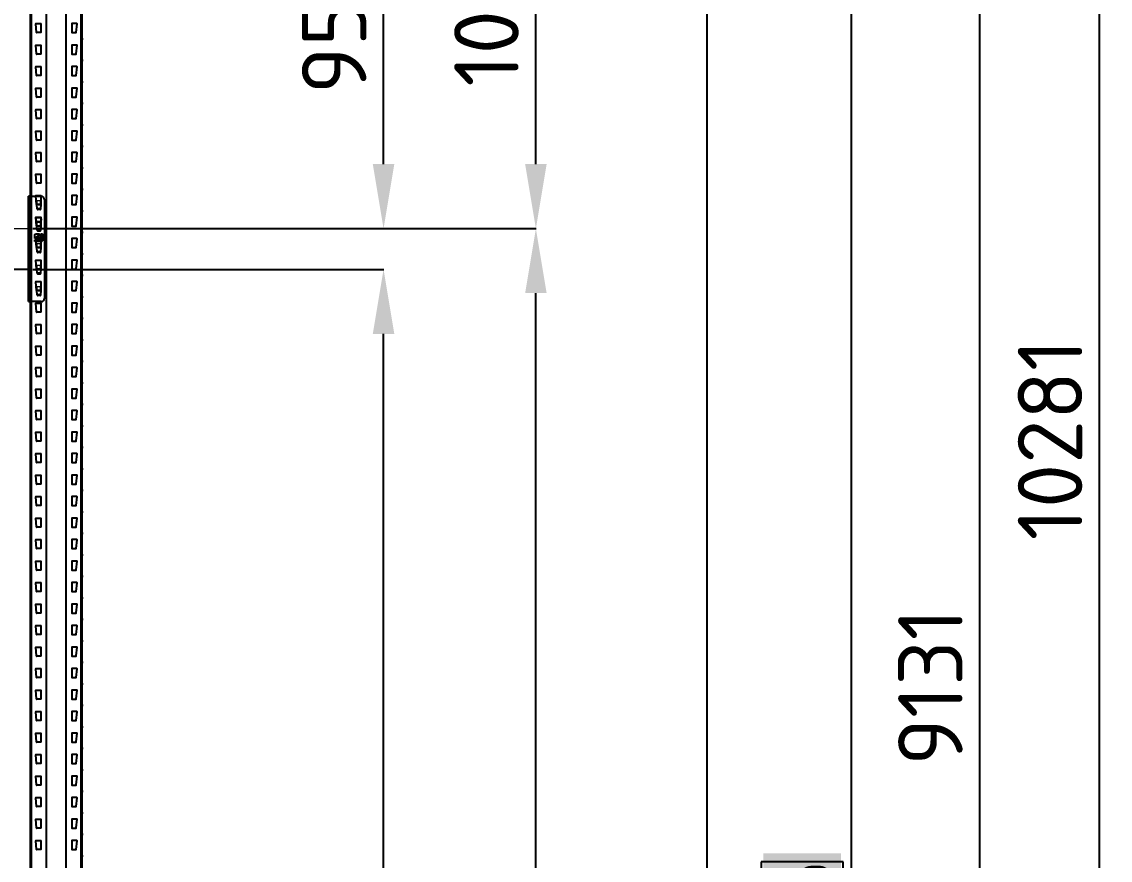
# Model space of a CAD drawing. Header units: millimetres. Extents: x 2140 to 223837, y 2113 to 170313.
# Drawn here: x 206938 to 209470, y 113885 to 115835 of the extents above; entities that cross this region are included whole.
import ezdxf

# ---------------------------------------------------------------- set-up
doc = ezdxf.new("R2010")
doc.units = ezdxf.units.MM
doc.linetypes.add('PHANTOM', pattern=[12.7, 6.35, -1.27, 1.27, -1.27, 1.27, -1.27])
doc.layers.add('0_ANNOT_Dimensions', color=7, linetype='Continuous')
doc.layers.add('2.Стойка', color=7, linetype='Continuous')
doc.layers.add('1.Балка', color=5, linetype='Continuous', lineweight=0)
doc.styles.get("Standard").update_dxf_attribs({"font": 'isocpeur.ttf'})
doc.dimstyles.new('150', dxfattribs={"dimtxt": 150, "dimasz": 150, "dimexe": 1, "dimexo": 10, "dimgap": 40, "dimtad": 1, "dimdec": 0, "dimzin": 0, "dimdsep": 46, "dimtxsty": 'Standard', "dimcen": 0.09, "dimadec": 0, "dimazin": 0, "dimtfac": 1, "dimtdec": 0, "dimtofl": 0, "dimtmove": 0, "dimatfit": 3, "dimfxl": 1, "dimtolj": 1, "dimtzin": 0, "dimarcsym": 0})
doc.dimstyles.new('150 (цвет)', dxfattribs={"dimtxt": 150, "dimasz": 150, "dimexe": 1, "dimexo": 10, "dimgap": -20, "dimtad": 1, "dimdec": 0, "dimzin": 0, "dimdsep": 46, "dimtxsty": 'Standard', "dimcen": 0.09, "dimadec": 0, "dimazin": 0, "dimtfac": 1, "dimtdec": 0, "dimtofl": 0, "dimtmove": 0, "dimatfit": 3, "dimfxl": 1, "dimtfill": 2, "dimtfillclr": 2, "dimtolj": 1, "dimtzin": 0, "dimarcsym": 0})

# ---------------------------------------------------------------- blocks, each defined once
blk = doc.blocks.new('*U494')
at = {"layer": '2.Стойка', "color": 0, "linetype": 'ByBlock'}
for p, q in [((-120, 0), (-120, 12200)), ((-118, 0), (-118, 12200)), ((-82.7, 0), (-82.7, 12200)), ((-37.3, 0), (-37.3, 12200)), ((-2, 0), (-2, 12200)), ((0, 0), (0, 12200)), ((-107.5, 6101), (-96.5, 6101)), ((-12.5, 6101), (-23.5, 6101)), ((-106.1, 6080.5), (-108, 6100.5)), ((-96.5, 6080), (-105.6, 6080)), ((-96, 6100.5), (-96, 6080.5)), ((-24, 6100.5), (-24, 6080.5)), ((-23.5, 6080), (-14.4, 6080)), ((-13.9, 6080.5), (-12, 6100.5)), ((-122, 6065), (-118, 6065)), ((-120, 6070.5), (-118, 6070.5)), ((-120, 6059.5), (-118, 6059.5)), ((-106.1, 6030.5), (-108, 6050.5)), ((-107.5, 6051), (-96.5, 6051)), ((-96, 6050.5), (-96, 6030.5)), ((-24, 6050.5), (-24, 6030.5)), ((-12.5, 6051), (-23.5, 6051)), ((-13.9, 6030.5), (-12, 6050.5)), ((0, 6070.5), (-2, 6070.5)), ((2, 6065), (-2, 6065)), ((0, 6059.5), (-2, 6059.5)), ((-96.5, 6030), (-105.6, 6030)), ((-23.5, 6030), (-14.4, 6030)), ((-122, 6015), (-118, 6015)), ((-120, 6020.5), (-118, 6020.5)), ((-120, 6009.5), (-118, 6009.5)), ((-106.1, 5980.5), (-108, 6000.5)), ((-107.5, 6001), (-96.5, 6001)), ((-96, 6000.5), (-96, 5980.5)), ((-24, 6000.5), (-24, 5980.5)), ((-12.5, 6001), (-23.5, 6001)), ((-13.9, 5980.5), (-12, 6000.5)), ((0, 6020.5), (-2, 6020.5)), ((2, 6015), (-2, 6015)), ((0, 6009.5), (-2, 6009.5)), ((-96.5, 5980), (-105.6, 5980)), ((-23.5, 5980), (-14.4, 5980)), ((-122, 5965), (-118, 5965)), ((-120, 5970.5), (-118, 5970.5)), ((-120, 5959.5), (-118, 5959.5)), ((-106.1, 5930.5), (-108, 5950.5)), ((-107.5, 5951), (-96.5, 5951)), ((-96, 5950.5), (-96, 5930.5)), ((-24, 5950.5), (-24, 5930.5)), ((-12.5, 5951), (-23.5, 5951)), ((-13.9, 5930.5), (-12, 5950.5)), ((0, 5970.5), (-2, 5970.5)), ((2, 5965), (-2, 5965)), ((0, 5959.5), (-2, 5959.5)), ((-96.5, 5930), (-105.6, 5930)), ((-23.5, 5930), (-14.4, 5930)), ((-122, 5915), (-118, 5915)), ((-120, 5920.5), (-118, 5920.5)), ((-120, 5909.5), (-118, 5909.5)), ((-106.1, 5880.5), (-108, 5900.5)), ((-107.5, 5901), (-96.5, 5901)), ((-96, 5900.5), (-96, 5880.5)), ((-24, 5900.5), (-24, 5880.5)), ((-12.5, 5901), (-23.5, 5901)), ((-13.9, 5880.5), (-12, 5900.5)), ((0, 5920.5), (-2, 5920.5)), ((2, 5915), (-2, 5915)), ((0, 5909.5), (-2, 5909.5)), ((-96.5, 5880), (-105.6, 5880)), ((-23.5, 5880), (-14.4, 5880)), ((-122, 5865), (-118, 5865)), ((-120, 5870.5), (-118, 5870.5)), ((-120, 5859.5), (-118, 5859.5)), ((-106.1, 5830.5), (-108, 5850.5)), ((-107.5, 5851), (-96.5, 5851)), ((-96, 5850.5), (-96, 5830.5)), ((-24, 5850.5), (-24, 5830.5)), ((-12.5, 5851), (-23.5, 5851)), ((-13.9, 5830.5), (-12, 5850.5)), ((0, 5870.5), (-2, 5870.5)), ((2, 5865), (-2, 5865)), ((0, 5859.5), (-2, 5859.5)), ((-96.5, 5830), (-105.6, 5830)), ((-23.5, 5830), (-14.4, 5830)), ((-122, 5815), (-118, 5815)), ((-120, 5820.5), (-118, 5820.5)), ((-120, 5809.5), (-118, 5809.5)), ((-106.1, 5780.5), (-108, 5800.5)), ((-107.5, 5801), (-96.5, 5801)), ((-96, 5800.5), (-96, 5780.5)), ((-24, 5800.5), (-24, 5780.5)), ((-12.5, 5801), (-23.5, 5801)), ((-13.9, 5780.5), (-12, 5800.5)), ((0, 5820.5), (-2, 5820.5)), ((2, 5815), (-2, 5815)), ((0, 5809.5), (-2, 5809.5)), ((-96.5, 5780), (-105.6, 5780)), ((-23.5, 5780), (-14.4, 5780)), ((-122, 5765), (-118, 5765)), ((-120, 5770.5), (-118, 5770.5)), ((-120, 5759.5), (-118, 5759.5)), ((-106.1, 5730.5), (-108, 5750.5)), ((-107.5, 5751), (-96.5, 5751)), ((-96, 5750.5), (-96, 5730.5)), ((-24, 5750.5), (-24, 5730.5)), ((-12.5, 5751), (-23.5, 5751)), ((-13.9, 5730.5), (-12, 5750.5)), ((0, 5770.5), (-2, 5770.5)), ((2, 5765), (-2, 5765)), ((0, 5759.5), (-2, 5759.5)), ((-96.5, 5730), (-105.6, 5730)), ((-23.5, 5730), (-14.4, 5730)), ((-122, 5715), (-118, 5715)), ((-120, 5720.5), (-118, 5720.5)), ((-120, 5709.5), (-118, 5709.5)), ((-106.1, 5680.5), (-108, 5700.5)), ((-107.5, 5701), (-96.5, 5701)), ((-96, 5700.5), (-96, 5680.5)), ((-24, 5700.5), (-24, 5680.5)), ((-12.5, 5701), (-23.5, 5701)), ((-13.9, 5680.5), (-12, 5700.5)), ((0, 5720.5), (-2, 5720.5)), ((2, 5715), (-2, 5715)), ((0, 5709.5), (-2, 5709.5)), ((-120, 5670.5), (-118, 5670.5)), ((-96.5, 5680), (-105.6, 5680)), ((-23.5, 5680), (-14.4, 5680)), ((0, 5670.5), (-2, 5670.5)), ((-122, 5665), (-118, 5665)), ((-120, 5659.5), (-118, 5659.5)), ((-106.1, 5630.5), (-108, 5650.5)), ((-107.5, 5651), (-96.5, 5651)), ((-96, 5650.5), (-96, 5630.5)), ((-24, 5650.5), (-24, 5630.5)), ((-12.5, 5651), (-23.5, 5651)), ((-13.9, 5630.5), (-12, 5650.5)), ((2, 5665), (-2, 5665)), ((0, 5659.5), (-2, 5659.5)), ((-120, 5620.5), (-118, 5620.5)), ((-96.5, 5630), (-105.6, 5630)), ((-23.5, 5630), (-14.4, 5630)), ((0, 5620.5), (-2, 5620.5)), ((-122, 5615), (-118, 5615)), ((-120, 5609.5), (-118, 5609.5)), ((-106.1, 5580.5), (-108, 5600.5)), ((-107.5, 5601), (-96.5, 5601)), ((-96, 5600.5), (-96, 5580.5)), ((-24, 5600.5), (-24, 5580.5)), ((-12.5, 5601), (-23.5, 5601)), ((-13.9, 5580.5), (-12, 5600.5)), ((2, 5615), (-2, 5615)), ((0, 5609.5), (-2, 5609.5)), ((-120, 5570.5), (-118, 5570.5)), ((-96.5, 5580), (-105.6, 5580)), ((-23.5, 5580), (-14.4, 5580)), ((0, 5570.5), (-2, 5570.5)), ((-122, 5565), (-118, 5565)), ((-120, 5559.5), (-118, 5559.5)), ((-106.1, 5530.5), (-108, 5550.5)), ((-107.5, 5551), (-96.5, 5551)), ((-96, 5550.5), (-96, 5530.5)), ((-24, 5550.5), (-24, 5530.5)), ((-12.5, 5551), (-23.5, 5551)), ((-13.9, 5530.5), (-12, 5550.5)), ((2, 5565), (-2, 5565)), ((0, 5559.5), (-2, 5559.5)), ((-120, 5520.5), (-118, 5520.5)), ((-96.5, 5530), (-105.6, 5530)), ((-23.5, 5530), (-14.4, 5530)), ((0, 5520.5), (-2, 5520.5)), ((-122, 5515), (-118, 5515)), ((-120, 5509.5), (-118, 5509.5)), ((-106.1, 5480.5), (-108, 5500.5)), ((-107.5, 5501), (-96.5, 5501)), ((-96, 5500.5), (-96, 5480.5)), ((-24, 5500.5), (-24, 5480.5)), ((-12.5, 5501), (-23.5, 5501)), ((-13.9, 5480.5), (-12, 5500.5)), ((2, 5515), (-2, 5515)), ((0, 5509.5), (-2, 5509.5)), ((-120, 5470.5), (-118, 5470.5)), ((-96.5, 5480), (-105.6, 5480)), ((-23.5, 5480), (-14.4, 5480)), ((0, 5470.5), (-2, 5470.5)), ((-122, 5465), (-118, 5465)), ((-120, 5459.5), (-118, 5459.5)), ((-106.1, 5430.5), (-108, 5450.5)), ((-107.5, 5451), (-96.5, 5451)), ((-96, 5450.5), (-96, 5430.5)), ((-24, 5450.5), (-24, 5430.5)), ((-12.5, 5451), (-23.5, 5451)), ((-13.9, 5430.5), (-12, 5450.5)), ((2, 5465), (-2, 5465)), ((0, 5459.5), (-2, 5459.5)), ((-120, 5420.5), (-118, 5420.5)), ((-96.5, 5430), (-105.6, 5430)), ((-23.5, 5430), (-14.4, 5430)), ((0, 5420.5), (-2, 5420.5)), ((-122, 5415), (-118, 5415)), ((-120, 5409.5), (-118, 5409.5)), ((-106.1, 5380.5), (-108, 5400.5)), ((-107.5, 5401), (-96.5, 5401)), ((-96, 5400.5), (-96, 5380.5)), ((-24, 5400.5), (-24, 5380.5)), ((-12.5, 5401), (-23.5, 5401)), ((-13.9, 5380.5), (-12, 5400.5)), ((2, 5415), (-2, 5415)), ((0, 5409.5), (-2, 5409.5)), ((-120, 5370.5), (-118, 5370.5)), ((-96.5, 5380), (-105.6, 5380)), ((-23.5, 5380), (-14.4, 5380)), ((0, 5370.5), (-2, 5370.5)), ((-122, 5365), (-118, 5365)), ((-120, 5359.5), (-118, 5359.5)), ((-106.1, 5330.5), (-108, 5350.5)), ((-107.5, 5351), (-96.5, 5351)), ((-96, 5350.5), (-96, 5330.5)), ((-24, 5350.5), (-24, 5330.5)), ((-12.5, 5351), (-23.5, 5351)), ((-13.9, 5330.5), (-12, 5350.5)), ((2, 5365), (-2, 5365)), ((0, 5359.5), (-2, 5359.5)), ((-120, 5320.5), (-118, 5320.5)), ((-96.5, 5330), (-105.6, 5330)), ((-23.5, 5330), (-14.4, 5330)), ((0, 5320.5), (-2, 5320.5)), ((-122, 5315), (-118, 5315)), ((-120, 5309.5), (-118, 5309.5)), ((-106.1, 5280.5), (-108, 5300.5)), ((-107.5, 5301), (-96.5, 5301)), ((-96, 5300.5), (-96, 5280.5)), ((-24, 5300.5), (-24, 5280.5)), ((-12.5, 5301), (-23.5, 5301)), ((-13.9, 5280.5), (-12, 5300.5)), ((2, 5315), (-2, 5315)), ((0, 5309.5), (-2, 5309.5)), ((-120, 5270.5), (-118, 5270.5)), ((-96.5, 5280), (-105.6, 5280)), ((-23.5, 5280), (-14.4, 5280)), ((0, 5270.5), (-2, 5270.5)), ((-122, 5265), (-118, 5265)), ((-120, 5259.5), (-118, 5259.5)), ((-106.1, 5230.5), (-108, 5250.5)), ((-107.5, 5251), (-96.5, 5251)), ((-96, 5250.5), (-96, 5230.5)), ((-24, 5250.5), (-24, 5230.5)), ((-12.5, 5251), (-23.5, 5251)), ((-13.9, 5230.5), (-12, 5250.5)), ((2, 5265), (-2, 5265)), ((0, 5259.5), (-2, 5259.5)), ((-122, 5215), (-118, 5215)), ((-120, 5220.5), (-118, 5220.5)), ((-96.5, 5230), (-105.6, 5230)), ((-23.5, 5230), (-14.4, 5230)), ((0, 5220.5), (-2, 5220.5)), ((2, 5215), (-2, 5215)), ((-120, 5209.5), (-118, 5209.5)), ((-106.1, 5180.5), (-108, 5200.5)), ((-107.5, 5201), (-96.5, 5201)), ((-96, 5200.5), (-96, 5180.5)), ((-24, 5200.5), (-24, 5180.5)), ((-12.5, 5201), (-23.5, 5201)), ((-13.9, 5180.5), (-12, 5200.5)), ((0, 5209.5), (-2, 5209.5)), ((-122, 5165), (-118, 5165)), ((-120, 5170.5), (-118, 5170.5)), ((-96.5, 5180), (-105.6, 5180)), ((-23.5, 5180), (-14.4, 5180)), ((0, 5170.5), (-2, 5170.5)), ((2, 5165), (-2, 5165)), ((-120, 5159.5), (-118, 5159.5)), ((-106.1, 5130.5), (-108, 5150.5)), ((-107.5, 5151), (-96.5, 5151)), ((-96, 5150.5), (-96, 5130.5)), ((-24, 5150.5), (-24, 5130.5)), ((-12.5, 5151), (-23.5, 5151)), ((-13.9, 5130.5), (-12, 5150.5)), ((0, 5159.5), (-2, 5159.5)), ((-122, 5115), (-118, 5115)), ((-120, 5120.5), (-118, 5120.5)), ((-96.5, 5130), (-105.6, 5130)), ((-23.5, 5130), (-14.4, 5130)), ((0, 5120.5), (-2, 5120.5)), ((2, 5115), (-2, 5115)), ((-120, 5109.5), (-118, 5109.5)), ((-106.1, 5080.5), (-108, 5100.5)), ((-107.5, 5101), (-96.5, 5101)), ((-96, 5100.5), (-96, 5080.5)), ((-24, 5100.5), (-24, 5080.5)), ((-12.5, 5101), (-23.5, 5101)), ((-13.9, 5080.5), (-12, 5100.5)), ((0, 5109.5), (-2, 5109.5)), ((-122, 5065), (-118, 5065)), ((-120, 5070.5), (-118, 5070.5)), ((-96.5, 5080), (-105.6, 5080)), ((-23.5, 5080), (-14.4, 5080)), ((0, 5070.5), (-2, 5070.5)), ((2, 5065), (-2, 5065)), ((-120, 5059.5), (-118, 5059.5)), ((-106.1, 5030.5), (-108, 5050.5)), ((-107.5, 5051), (-96.5, 5051)), ((-96, 5050.5), (-96, 5030.5)), ((-24, 5050.5), (-24, 5030.5)), ((-12.5, 5051), (-23.5, 5051)), ((-13.9, 5030.5), (-12, 5050.5)), ((0, 5059.5), (-2, 5059.5)), ((-122, 5015), (-118, 5015)), ((-120, 5020.5), (-118, 5020.5)), ((-96.5, 5030), (-105.6, 5030)), ((-23.5, 5030), (-14.4, 5030)), ((0, 5020.5), (-2, 5020.5)), ((2, 5015), (-2, 5015)), ((-120, 5009.5), (-118, 5009.5)), ((-106.1, 4980.5), (-108, 5000.5)), ((-107.5, 5001), (-96.5, 5001)), ((-96, 5000.5), (-96, 4980.5)), ((-24, 5000.5), (-24, 4980.5)), ((-12.5, 5001), (-23.5, 5001)), ((-13.9, 4980.5), (-12, 5000.5)), ((0, 5009.5), (-2, 5009.5)), ((-122, 4965), (-118, 4965)), ((-120, 4970.5), (-118, 4970.5)), ((-96.5, 4980), (-105.6, 4980)), ((-23.5, 4980), (-14.4, 4980)), ((0, 4970.5), (-2, 4970.5)), ((2, 4965), (-2, 4965)), ((-120, 4959.5), (-118, 4959.5)), ((-106.1, 4930.5), (-108, 4950.5)), ((-107.5, 4951), (-96.5, 4951)), ((-96, 4950.5), (-96, 4930.5)), ((-24, 4950.5), (-24, 4930.5)), ((-12.5, 4951), (-23.5, 4951)), ((-13.9, 4930.5), (-12, 4950.5)), ((0, 4959.5), (-2, 4959.5)), ((-122, 4915), (-118, 4915)), ((-120, 4920.5), (-118, 4920.5)), ((-96.5, 4930), (-105.6, 4930)), ((-23.5, 4930), (-14.4, 4930)), ((0, 4920.5), (-2, 4920.5)), ((2, 4915), (-2, 4915)), ((-120, 4909.5), (-118, 4909.5)), ((-106.1, 4880.5), (-108, 4900.5)), ((-107.5, 4901), (-96.5, 4901)), ((-96, 4900.5), (-96, 4880.5)), ((-24, 4900.5), (-24, 4880.5)), ((-12.5, 4901), (-23.5, 4901)), ((-13.9, 4880.5), (-12, 4900.5)), ((0, 4909.5), (-2, 4909.5)), ((-122, 4865), (-118, 4865)), ((-120, 4870.5), (-118, 4870.5)), ((-96.5, 4880), (-105.6, 4880)), ((-23.5, 4880), (-14.4, 4880)), ((0, 4870.5), (-2, 4870.5)), ((2, 4865), (-2, 4865)), ((-120, 4859.5), (-118, 4859.5)), ((-106.1, 4830.5), (-108, 4850.5)), ((-107.5, 4851), (-96.5, 4851)), ((-96, 4850.5), (-96, 4830.5)), ((-24, 4850.5), (-24, 4830.5)), ((-12.5, 4851), (-23.5, 4851)), ((-13.9, 4830.5), (-12, 4850.5)), ((0, 4859.5), (-2, 4859.5)), ((-122, 4815), (-118, 4815)), ((-120, 4820.5), (-118, 4820.5)), ((-96.5, 4830), (-105.6, 4830)), ((-23.5, 4830), (-14.4, 4830)), ((0, 4820.5), (-2, 4820.5)), ((2, 4815), (-2, 4815)), ((-120, 4809.5), (-118, 4809.5)), ((-106.1, 4780.5), (-108, 4800.5)), ((-107.5, 4801), (-96.5, 4801)), ((-96, 4800.5), (-96, 4780.5)), ((-24, 4800.5), (-24, 4780.5)), ((-12.5, 4801), (-23.5, 4801)), ((-13.9, 4780.5), (-12, 4800.5)), ((0, 4809.5), (-2, 4809.5)), ((-122, 4765), (-118, 4765)), ((-120, 4770.5), (-118, 4770.5)), ((-120, 4759.5), (-118, 4759.5)), ((-96.5, 4780), (-105.6, 4780)), ((-23.5, 4780), (-14.4, 4780)), ((0, 4770.5), (-2, 4770.5)), ((2, 4765), (-2, 4765)), ((0, 4759.5), (-2, 4759.5)), ((-106.1, 4730.5), (-108, 4750.5)), ((-107.5, 4751), (-96.5, 4751)), ((-96, 4750.5), (-96, 4730.5)), ((-24, 4750.5), (-24, 4730.5)), ((-12.5, 4751), (-23.5, 4751)), ((-13.9, 4730.5), (-12, 4750.5)), ((-122, 4715), (-118, 4715)), ((-120, 4720.5), (-118, 4720.5)), ((-120, 4709.5), (-118, 4709.5)), ((-96.5, 4730), (-105.6, 4730)), ((-23.5, 4730), (-14.4, 4730)), ((0, 4720.5), (-2, 4720.5)), ((2, 4715), (-2, 4715)), ((0, 4709.5), (-2, 4709.5)), ((-106.1, 4680.5), (-108, 4700.5)), ((-107.5, 4701), (-96.5, 4701)), ((-96, 4700.5), (-96, 4680.5)), ((-24, 4700.5), (-24, 4680.5)), ((-12.5, 4701), (-23.5, 4701)), ((-13.9, 4680.5), (-12, 4700.5)), ((-122, 4665), (-118, 4665)), ((-120, 4670.5), (-118, 4670.5)), ((-120, 4659.5), (-118, 4659.5)), ((-96.5, 4680), (-105.6, 4680)), ((-23.5, 4680), (-14.4, 4680)), ((0, 4670.5), (-2, 4670.5)), ((2, 4665), (-2, 4665)), ((0, 4659.5), (-2, 4659.5)), ((-106.1, 4630.5), (-108, 4650.5)), ((-107.5, 4651), (-96.5, 4651)), ((-96, 4650.5), (-96, 4630.5)), ((-24, 4650.5), (-24, 4630.5)), ((-12.5, 4651), (-23.5, 4651)), ((-13.9, 4630.5), (-12, 4650.5)), ((-122, 4615), (-118, 4615)), ((-120, 4620.5), (-118, 4620.5)), ((-120, 4609.5), (-118, 4609.5)), ((-96.5, 4630), (-105.6, 4630)), ((-23.5, 4630), (-14.4, 4630)), ((0, 4620.5), (-2, 4620.5)), ((2, 4615), (-2, 4615)), ((0, 4609.5), (-2, 4609.5)), ((-106.1, 4580.5), (-108, 4600.5)), ((-107.5, 4601), (-96.5, 4601)), ((-96, 4600.5), (-96, 4580.5)), ((-24, 4600.5), (-24, 4580.5)), ((-12.5, 4601), (-23.5, 4601)), ((-13.9, 4580.5), (-12, 4600.5)), ((-122, 4565), (-118, 4565)), ((-120, 4570.5), (-118, 4570.5)), ((-120, 4559.5), (-118, 4559.5)), ((-96.5, 4580), (-105.6, 4580)), ((-23.5, 4580), (-14.4, 4580)), ((0, 4570.5), (-2, 4570.5)), ((2, 4565), (-2, 4565)), ((0, 4559.5), (-2, 4559.5)), ((-106.1, 4530.5), (-108, 4550.5)), ((-107.5, 4551), (-96.5, 4551)), ((-96, 4550.5), (-96, 4530.5)), ((-24, 4550.5), (-24, 4530.5)), ((-12.5, 4551), (-23.5, 4551)), ((-13.9, 4530.5), (-12, 4550.5)), ((-122, 4515), (-118, 4515)), ((-120, 4520.5), (-118, 4520.5)), ((-120, 4509.5), (-118, 4509.5)), ((-96.5, 4530), (-105.6, 4530)), ((-23.5, 4530), (-14.4, 4530)), ((0, 4520.5), (-2, 4520.5)), ((2, 4515), (-2, 4515)), ((0, 4509.5), (-2, 4509.5)), ((-106.1, 4480.5), (-108, 4500.5)), ((-107.5, 4501), (-96.5, 4501)), ((-96, 4500.5), (-96, 4480.5)), ((-24, 4500.5), (-24, 4480.5)), ((-12.5, 4501), (-23.5, 4501)), ((-13.9, 4480.5), (-12, 4500.5)), ((-122, 4465), (-118, 4465)), ((-120, 4470.5), (-118, 4470.5)), ((-120, 4459.5), (-118, 4459.5)), ((-96.5, 4480), (-105.6, 4480)), ((-23.5, 4480), (-14.4, 4480)), ((0, 4470.5), (-2, 4470.5)), ((2, 4465), (-2, 4465)), ((0, 4459.5), (-2, 4459.5)), ((-106.1, 4430.5), (-108, 4450.5)), ((-107.5, 4451), (-96.5, 4451)), ((-96, 4450.5), (-96, 4430.5)), ((-24, 4450.5), (-24, 4430.5)), ((-12.5, 4451), (-23.5, 4451)), ((-13.9, 4430.5), (-12, 4450.5)), ((-122, 4415), (-118, 4415)), ((-120, 4420.5), (-118, 4420.5)), ((-120, 4409.5), (-118, 4409.5)), ((-96.5, 4430), (-105.6, 4430)), ((-23.5, 4430), (-14.4, 4430)), ((0, 4420.5), (-2, 4420.5)), ((2, 4415), (-2, 4415)), ((0, 4409.5), (-2, 4409.5)), ((-106.1, 4380.5), (-108, 4400.5)), ((-107.5, 4401), (-96.5, 4401)), ((-96.5, 4380), (-105.6, 4380)), ((-96, 4400.5), (-96, 4380.5)), ((-24, 4400.5), (-24, 4380.5)), ((-12.5, 4401), (-23.5, 4401)), ((-23.5, 4380), (-14.4, 4380)), ((-13.9, 4380.5), (-12, 4400.5)), ((-122, 4365), (-118, 4365)), ((-120, 4370.5), (-118, 4370.5)), ((-120, 4359.5), (-118, 4359.5)), ((0, 4370.5), (-2, 4370.5)), ((2, 4365), (-2, 4365)), ((0, 4359.5), (-2, 4359.5)), ((-106.1, 4330.5), (-108, 4350.5)), ((-107.5, 4351), (-96.5, 4351)), ((-96.5, 4330), (-105.6, 4330)), ((-96, 4350.5), (-96, 4330.5)), ((-24, 4350.5), (-24, 4330.5)), ((-12.5, 4351), (-23.5, 4351)), ((-23.5, 4330), (-14.4, 4330)), ((-13.9, 4330.5), (-12, 4350.5)), ((-122, 4315), (-118, 4315)), ((-120, 4320.5), (-118, 4320.5)), ((-120, 4309.5), (-118, 4309.5)), ((0, 4320.5), (-2, 4320.5)), ((2, 4315), (-2, 4315)), ((0, 4309.5), (-2, 4309.5)), ((-106.1, 4280.5), (-108, 4300.5)), ((-107.5, 4301), (-96.5, 4301)), ((-96.5, 4280), (-105.6, 4280)), ((-96, 4300.5), (-96, 4280.5)), ((-24, 4300.5), (-24, 4280.5)), ((-12.5, 4301), (-23.5, 4301)), ((-23.5, 4280), (-14.4, 4280)), ((-13.9, 4280.5), (-12, 4300.5)), ((-122, 4265), (-118, 4265)), ((-120, 4270.5), (-118, 4270.5)), ((-120, 4259.5), (-118, 4259.5)), ((0, 4270.5), (-2, 4270.5)), ((2, 4265), (-2, 4265)), ((0, 4259.5), (-2, 4259.5)), ((-106.1, 4230.5), (-108, 4250.5)), ((-107.5, 4251), (-96.5, 4251)), ((-96.5, 4230), (-105.6, 4230)), ((-96, 4250.5), (-96, 4230.5)), ((-24, 4250.5), (-24, 4230.5)), ((-12.5, 4251), (-23.5, 4251)), ((-23.5, 4230), (-14.4, 4230)), ((-13.9, 4230.5), (-12, 4250.5)), ((-122, 4215), (-118, 4215)), ((-120, 4220.5), (-118, 4220.5)), ((-120, 4209.5), (-118, 4209.5)), ((0, 4220.5), (-2, 4220.5)), ((2, 4215), (-2, 4215)), ((0, 4209.5), (-2, 4209.5)), ((-106.1, 4180.5), (-108, 4200.5)), ((-107.5, 4201), (-96.5, 4201)), ((-96.5, 4180), (-105.6, 4180)), ((-96, 4200.5), (-96, 4180.5)), ((-24, 4200.5), (-24, 4180.5)), ((-12.5, 4201), (-23.5, 4201)), ((-23.5, 4180), (-14.4, 4180)), ((-13.9, 4180.5), (-12, 4200.5)), ((-122, 4165), (-118, 4165)), ((-120, 4170.5), (-118, 4170.5)), ((-120, 4159.5), (-118, 4159.5)), ((0, 4170.5), (-2, 4170.5)), ((2, 4165), (-2, 4165)), ((0, 4159.5), (-2, 4159.5))]:
    blk.add_line(p, q, dxfattribs=at)
for centre, start, end in [((-107.5, 6100.5), 90, 185.4403), ((-96.5, 6100.5), 0, 90), ((-23.5, 6100.5), 90, 180), ((-12.5, 6100.5), 354.5597, 90), ((-105.6, 6080.5), 185.4403, 270), ((-96.5, 6080.5), 270, 0), ((-23.5, 6080.5), 180, 270), ((-14.4, 6080.5), 270, 354.5597), ((-107.5, 6050.5), 90, 185.4403), ((-96.5, 6050.5), 0, 90), ((-23.5, 6050.5), 90, 180), ((-12.5, 6050.5), 354.5597, 90), ((-105.6, 6030.5), 185.4403, 270), ((-96.5, 6030.5), 270, 0), ((-23.5, 6030.5), 180, 270), ((-14.4, 6030.5), 270, 354.5597), ((-107.5, 6000.5), 90, 185.4403), ((-96.5, 6000.5), 0, 90), ((-23.5, 6000.5), 90, 180), ((-12.5, 6000.5), 354.5597, 90), ((-105.6, 5980.5), 185.4403, 270), ((-96.5, 5980.5), 270, 0), ((-23.5, 5980.5), 180, 270), ((-14.4, 5980.5), 270, 354.5597), ((-107.5, 5950.5), 90, 185.4403), ((-96.5, 5950.5), 0, 90), ((-23.5, 5950.5), 90, 180), ((-12.5, 5950.5), 354.5597, 90), ((-105.6, 5930.5), 185.4403, 270), ((-96.5, 5930.5), 270, 0), ((-23.5, 5930.5), 180, 270), ((-14.4, 5930.5), 270, 354.5597), ((-107.5, 5900.5), 90, 185.4403), ((-96.5, 5900.5), 0, 90), ((-23.5, 5900.5), 90, 180), ((-12.5, 5900.5), 354.5597, 90), ((-105.6, 5880.5), 185.4403, 270), ((-96.5, 5880.5), 270, 0), ((-23.5, 5880.5), 180, 270), ((-14.4, 5880.5), 270, 354.5597), ((-107.5, 5850.5), 90, 185.4403), ((-96.5, 5850.5), 0, 90), ((-23.5, 5850.5), 90, 180), ((-12.5, 5850.5), 354.5597, 90), ((-105.6, 5830.5), 185.4403, 270), ((-96.5, 5830.5), 270, 0), ((-23.5, 5830.5), 180, 270), ((-14.4, 5830.5), 270, 354.5597), ((-107.5, 5800.5), 90, 185.4403), ((-96.5, 5800.5), 0, 90), ((-23.5, 5800.5), 90, 180), ((-12.5, 5800.5), 354.5597, 90), ((-105.6, 5780.5), 185.4403, 270), ((-96.5, 5780.5), 270, 0), ((-23.5, 5780.5), 180, 270), ((-14.4, 5780.5), 270, 354.5597), ((-107.5, 5750.5), 90, 185.4403), ((-96.5, 5750.5), 0, 90), ((-23.5, 5750.5), 90, 180), ((-12.5, 5750.5), 354.5597, 90), ((-105.6, 5730.5), 185.4403, 270), ((-96.5, 5730.5), 270, 0), ((-23.5, 5730.5), 180, 270), ((-14.4, 5730.5), 270, 354.5597), ((-107.5, 5700.5), 90, 185.4403), ((-96.5, 5700.5), 0, 90), ((-23.5, 5700.5), 90, 180), ((-12.5, 5700.5), 354.5597, 90), ((-105.6, 5680.5), 185.4403, 270), ((-96.5, 5680.5), 270, 0), ((-23.5, 5680.5), 180, 270), ((-14.4, 5680.5), 270, 354.5597), ((-107.5, 5650.5), 90, 185.4403), ((-96.5, 5650.5), 0, 90), ((-23.5, 5650.5), 90, 180), ((-12.5, 5650.5), 354.5597, 90), ((-105.6, 5630.5), 185.4403, 270), ((-96.5, 5630.5), 270, 0), ((-23.5, 5630.5), 180, 270), ((-14.4, 5630.5), 270, 354.5597), ((-107.5, 5600.5), 90, 185.4403), ((-96.5, 5600.5), 0, 90), ((-23.5, 5600.5), 90, 180), ((-12.5, 5600.5), 354.5597, 90), ((-105.6, 5580.5), 185.4403, 270), ((-96.5, 5580.5), 270, 0), ((-23.5, 5580.5), 180, 270), ((-14.4, 5580.5), 270, 354.5597), ((-107.5, 5550.5), 90, 185.4403), ((-96.5, 5550.5), 0, 90), ((-23.5, 5550.5), 90, 180), ((-12.5, 5550.5), 354.5597, 90), ((-105.6, 5530.5), 185.4403, 270), ((-96.5, 5530.5), 270, 0), ((-23.5, 5530.5), 180, 270), ((-14.4, 5530.5), 270, 354.5597), ((-107.5, 5500.5), 90, 185.4403), ((-96.5, 5500.5), 0, 90), ((-23.5, 5500.5), 90, 180), ((-12.5, 5500.5), 354.5597, 90), ((-105.6, 5480.5), 185.4403, 270), ((-96.5, 5480.5), 270, 0), ((-23.5, 5480.5), 180, 270), ((-14.4, 5480.5), 270, 354.5597), ((-107.5, 5450.5), 90, 185.4403), ((-96.5, 5450.5), 0, 90), ((-23.5, 5450.5), 90, 180), ((-12.5, 5450.5), 354.5597, 90), ((-105.6, 5430.5), 185.4403, 270), ((-96.5, 5430.5), 270, 0), ((-23.5, 5430.5), 180, 270), ((-14.4, 5430.5), 270, 354.5597), ((-107.5, 5400.5), 90, 185.4403), ((-96.5, 5400.5), 0, 90), ((-23.5, 5400.5), 90, 180), ((-12.5, 5400.5), 354.5597, 90), ((-105.6, 5380.5), 185.4403, 270), ((-96.5, 5380.5), 270, 0), ((-23.5, 5380.5), 180, 270), ((-14.4, 5380.5), 270, 354.5597), ((-107.5, 5350.5), 90, 185.4403), ((-96.5, 5350.5), 0, 90), ((-23.5, 5350.5), 90, 180), ((-12.5, 5350.5), 354.5597, 90), ((-105.6, 5330.5), 185.4403, 270), ((-96.5, 5330.5), 270, 0), ((-23.5, 5330.5), 180, 270), ((-14.4, 5330.5), 270, 354.5597), ((-107.5, 5300.5), 90, 185.4403), ((-96.5, 5300.5), 0, 90), ((-23.5, 5300.5), 90, 180), ((-12.5, 5300.5), 354.5597, 90), ((-105.6, 5280.5), 185.4403, 270), ((-96.5, 5280.5), 270, 0), ((-23.5, 5280.5), 180, 270), ((-14.4, 5280.5), 270, 354.5597), ((-107.5, 5250.5), 90, 185.4403), ((-96.5, 5250.5), 0, 90), ((-23.5, 5250.5), 90, 180), ((-12.5, 5250.5), 354.5597, 90), ((-105.6, 5230.5), 185.4403, 270), ((-96.5, 5230.5), 270, 0), ((-23.5, 5230.5), 180, 270), ((-14.4, 5230.5), 270, 354.5597), ((-107.5, 5200.5), 90, 185.4403), ((-96.5, 5200.5), 0, 90), ((-23.5, 5200.5), 90, 180), ((-12.5, 5200.5), 354.5597, 90), ((-105.6, 5180.5), 185.4403, 270), ((-96.5, 5180.5), 270, 0), ((-23.5, 5180.5), 180, 270), ((-14.4, 5180.5), 270, 354.5597), ((-107.5, 5150.5), 90, 185.4403), ((-96.5, 5150.5), 0, 90), ((-23.5, 5150.5), 90, 180), ((-12.5, 5150.5), 354.5597, 90), ((-105.6, 5130.5), 185.4403, 270), ((-96.5, 5130.5), 270, 0), ((-23.5, 5130.5), 180, 270), ((-14.4, 5130.5), 270, 354.5597), ((-107.5, 5100.5), 90, 185.4403), ((-96.5, 5100.5), 0, 90), ((-23.5, 5100.5), 90, 180), ((-12.5, 5100.5), 354.5597, 90), ((-105.6, 5080.5), 185.4403, 270), ((-96.5, 5080.5), 270, 0), ((-23.5, 5080.5), 180, 270), ((-14.4, 5080.5), 270, 354.5597), ((-107.5, 5050.5), 90, 185.4403), ((-96.5, 5050.5), 0, 90), ((-23.5, 5050.5), 90, 180), ((-12.5, 5050.5), 354.5597, 90), ((-105.6, 5030.5), 185.4403, 270), ((-96.5, 5030.5), 270, 0), ((-23.5, 5030.5), 180, 270), ((-14.4, 5030.5), 270, 354.5597), ((-107.5, 5000.5), 90, 185.4403), ((-96.5, 5000.5), 0, 90), ((-23.5, 5000.5), 90, 180), ((-12.5, 5000.5), 354.5597, 90), ((-105.6, 4980.5), 185.4403, 270), ((-96.5, 4980.5), 270, 0), ((-23.5, 4980.5), 180, 270), ((-14.4, 4980.5), 270, 354.5597), ((-107.5, 4950.5), 90, 185.4403), ((-96.5, 4950.5), 0, 90), ((-23.5, 4950.5), 90, 180), ((-12.5, 4950.5), 354.5597, 90), ((-105.6, 4930.5), 185.4403, 270), ((-96.5, 4930.5), 270, 0), ((-23.5, 4930.5), 180, 270), ((-14.4, 4930.5), 270, 354.5597), ((-107.5, 4900.5), 90, 185.4403), ((-96.5, 4900.5), 0, 90), ((-23.5, 4900.5), 90, 180), ((-12.5, 4900.5), 354.5597, 90), ((-105.6, 4880.5), 185.4403, 270), ((-96.5, 4880.5), 270, 0), ((-23.5, 4880.5), 180, 270), ((-14.4, 4880.5), 270, 354.5597), ((-107.5, 4850.5), 90, 185.4403), ((-96.5, 4850.5), 0, 90), ((-23.5, 4850.5), 90, 180), ((-12.5, 4850.5), 354.5597, 90), ((-105.6, 4830.5), 185.4403, 270), ((-96.5, 4830.5), 270, 0), ((-23.5, 4830.5), 180, 270), ((-14.4, 4830.5), 270, 354.5597), ((-107.5, 4800.5), 90, 185.4403), ((-96.5, 4800.5), 0, 90), ((-23.5, 4800.5), 90, 180), ((-12.5, 4800.5), 354.5597, 90), ((-105.6, 4780.5), 185.4403, 270), ((-96.5, 4780.5), 270, 0), ((-23.5, 4780.5), 180, 270), ((-14.4, 4780.5), 270, 354.5597), ((-107.5, 4750.5), 90, 185.4403), ((-96.5, 4750.5), 0, 90), ((-23.5, 4750.5), 90, 180), ((-12.5, 4750.5), 354.5597, 90), ((-105.6, 4730.5), 185.4403, 270), ((-96.5, 4730.5), 270, 0), ((-23.5, 4730.5), 180, 270), ((-14.4, 4730.5), 270, 354.5597), ((-107.5, 4700.5), 90, 185.4403), ((-96.5, 4700.5), 0, 90), ((-23.5, 4700.5), 90, 180), ((-12.5, 4700.5), 354.5597, 90), ((-105.6, 4680.5), 185.4403, 270), ((-96.5, 4680.5), 270, 0), ((-23.5, 4680.5), 180, 270), ((-14.4, 4680.5), 270, 354.5597), ((-107.5, 4650.5), 90, 185.4403), ((-96.5, 4650.5), 0, 90), ((-23.5, 4650.5), 90, 180), ((-12.5, 4650.5), 354.5597, 90), ((-105.6, 4630.5), 185.4403, 270), ((-96.5, 4630.5), 270, 0), ((-23.5, 4630.5), 180, 270), ((-14.4, 4630.5), 270, 354.5597), ((-107.5, 4600.5), 90, 185.4403), ((-96.5, 4600.5), 0, 90), ((-23.5, 4600.5), 90, 180), ((-12.5, 4600.5), 354.5597, 90), ((-105.6, 4580.5), 185.4403, 270), ((-96.5, 4580.5), 270, 0), ((-23.5, 4580.5), 180, 270), ((-14.4, 4580.5), 270, 354.5597), ((-107.5, 4550.5), 90, 185.4403), ((-96.5, 4550.5), 0, 90), ((-23.5, 4550.5), 90, 180), ((-12.5, 4550.5), 354.5597, 90), ((-105.6, 4530.5), 185.4403, 270), ((-96.5, 4530.5), 270, 0), ((-23.5, 4530.5), 180, 270), ((-14.4, 4530.5), 270, 354.5597), ((-107.5, 4500.5), 90, 185.4403), ((-96.5, 4500.5), 0, 90), ((-23.5, 4500.5), 90, 180), ((-12.5, 4500.5), 354.5597, 90), ((-105.6, 4480.5), 185.4403, 270), ((-96.5, 4480.5), 270, 0), ((-23.5, 4480.5), 180, 270), ((-14.4, 4480.5), 270, 354.5597), ((-107.5, 4450.5), 90, 185.4403), ((-105.6, 4430.5), 185.4403, 270), ((-96.5, 4450.5), 0, 90), ((-96.5, 4430.5), 270, 0), ((-23.5, 4450.5), 90, 180), ((-23.5, 4430.5), 180, 270), ((-14.4, 4430.5), 270, 354.5597), ((-12.5, 4450.5), 354.5597, 90), ((-107.5, 4400.5), 90, 185.4403), ((-105.6, 4380.5), 185.4403, 270), ((-96.5, 4400.5), 0, 90), ((-96.5, 4380.5), 270, 0), ((-23.5, 4400.5), 90, 180), ((-23.5, 4380.5), 180, 270), ((-14.4, 4380.5), 270, 354.5597), ((-12.5, 4400.5), 354.5597, 90), ((-107.5, 4350.5), 90, 185.4403), ((-105.6, 4330.5), 185.4403, 270), ((-96.5, 4350.5), 0, 90), ((-96.5, 4330.5), 270, 0), ((-23.5, 4350.5), 90, 180), ((-23.5, 4330.5), 180, 270), ((-14.4, 4330.5), 270, 354.5597), ((-12.5, 4350.5), 354.5597, 90), ((-107.5, 4300.5), 90, 185.4403), ((-105.6, 4280.5), 185.4403, 270), ((-96.5, 4300.5), 0, 90), ((-96.5, 4280.5), 270, 0), ((-23.5, 4300.5), 90, 180), ((-23.5, 4280.5), 180, 270), ((-14.4, 4280.5), 270, 354.5597), ((-12.5, 4300.5), 354.5597, 90), ((-107.5, 4250.5), 90, 185.4403), ((-105.6, 4230.5), 185.4403, 270), ((-96.5, 4250.5), 0, 90), ((-96.5, 4230.5), 270, 0), ((-23.5, 4250.5), 90, 180), ((-23.5, 4230.5), 180, 270), ((-14.4, 4230.5), 270, 354.5597), ((-12.5, 4250.5), 354.5597, 90), ((-107.5, 4200.5), 90, 185.4403), ((-105.6, 4180.5), 185.4403, 270), ((-96.5, 4200.5), 0, 90), ((-96.5, 4180.5), 270, 0), ((-23.5, 4200.5), 90, 180), ((-23.5, 4180.5), 180, 270), ((-14.4, 4180.5), 270, 354.5597), ((-12.5, 4200.5), 354.5597, 90)]:
    blk.add_arc(centre, 0.5, start, end, dxfattribs=at)
blk = doc.blocks.new('*U1726')
at = {"layer": '1.Балка', "color": 0, "linetype": 'Continuous', "lineweight": 25}
for p, q in [((2705, -210.7), (2705, 34.3)), ((2712.5, 34.3), (2705, 34.3)), ((2712.5, 34.3), (2734.5, 34.3)), ((2742.5, 26.3), (2742.5, -202.7)), ((2724.6, 15.8), (2724.6, 23.6)), ((2725.6, 4.4), (2724.6, 15.8)), ((2732.4, 5.3), (2726.4, 5.3)), ((2732.2, 3.5), (2726.6, 3.5)), ((2734.2, 15.8), (2733.2, 4.4)), ((2734.2, 15.8), (2734.2, 23.6)), ((2724.9, -14.7), (2732.5, -14.7)), ((2732.5, -24.7), (2724.9, -24.7)), ((2724.6, -34.2), (2724.6, -26.4)), ((2725.6, -45.6), (2724.6, -34.2)), ((2732.4, -44.7), (2726.4, -44.7)), ((2732.2, -46.5), (2726.6, -46.5)), ((2734.2, -34.2), (2733.2, -45.6)), ((2734.2, -34.2), (2734.2, -26.4)), ((2719.5, -54.9), (2721.8, -52.7)), ((2719.5, -63.9), (2719.5, -54.9)), ((2723, -63.9), (2719.5, -63.9)), ((2719.5, -70.7), (2719.5, -66.9)), ((2719.5, -66.9), (2733.8, -66.9)), ((2736, -70.7), (2719.5, -70.7)), ((2721.8, -52.7), (2730.8, -52.7)), ((2728, -64), (2723, -59)), ((2723, -59), (2723, -63.9)), ((2725.8, -56.2), (2730.9, -61.2)), ((2730.8, -56.2), (2725.8, -56.2)), ((2730.9, -61.2), (2728, -64)), ((2730.8, -52.7), (2730.8, -56.2)), ((2733.8, -66.9), (2733.8, -52.7)), ((2733.8, -52.7), (2737.5, -52.7)), ((2737.5, -52.7), (2737.5, -69.2)), ((2724.6, -84.2), (2724.6, -76.4)), ((2725.6, -95.6), (2724.6, -84.2)), ((2732.4, -94.7), (2726.4, -94.7)), ((2732.2, -96.5), (2726.6, -96.5)), ((2734.2, -84.2), (2733.2, -95.6)), ((2734.2, -84.2), (2734.2, -76.4)), ((2724.6, -134.2), (2724.6, -126.4)), ((2734.2, -134.2), (2734.2, -126.4)), ((2705, -135.7), (5, -135.7)), ((2725.6, -145.6), (2724.6, -134.2)), ((2732.4, -144.7), (2726.4, -144.7)), ((2732.2, -146.5), (2726.6, -146.5)), ((2734.2, -134.2), (2733.2, -145.6)), ((2724.6, -184.2), (2724.6, -176.4)), ((2734.2, -184.2), (2734.2, -176.4)), ((2725.6, -195.6), (2724.6, -184.2)), ((2732.4, -194.7), (2726.4, -194.7)), ((2732.2, -196.5), (2726.6, -196.5)), ((2734.2, -184.2), (2733.2, -195.6)), ((2705, -210.7), (2712.5, -210.7)), ((2734.5, -210.7), (2712.5, -210.7))]:
    blk.add_line(p, q, dxfattribs=at)
at = {"layer": '1.Балка', "color": 0, "linetype": 'PHANTOM', "lineweight": 18}
for p, q in [((2709, -210.7), (2709, 34.3)), ((2734.2, 23.6), (2724.6, 23.6)), ((2734.2, 15.7), (2724.6, 15.7)), ((2734.1, 14.7), (2724.7, 14.7)), ((2734, 13.5), (2724.8, 13.5)), ((2734.2, -26.4), (2724.6, -26.4)), ((2734.2, -34.3), (2724.6, -34.3)), ((2734.1, -35.3), (2724.7, -35.3)), ((2734, -36.5), (2724.8, -36.5)), ((2734.2, -76.4), (2724.6, -76.4)), ((2734.2, -84.3), (2724.6, -84.3)), ((2734.1, -85.3), (2724.7, -85.3)), ((2734, -86.5), (2724.8, -86.5)), ((2734.2, -126.4), (2724.6, -126.4)), ((2734.2, -134.3), (2724.6, -134.3)), ((2734.1, -135.3), (2724.7, -135.3)), ((2734, -136.5), (2724.8, -136.5)), ((2734.2, -176.4), (2724.6, -176.4)), ((2734.2, -184.3), (2724.6, -184.3)), ((2734.1, -185.3), (2724.7, -185.3)), ((2734, -186.5), (2724.8, -186.5))]:
    blk.add_line(p, q, dxfattribs=at)
at = {"layer": '1.Балка', "color": 0}
blk.add_line((5, -40.7), (2705, -40.7), dxfattribs=at)
at = {"layer": '1.Балка', "color": 0, "linetype": 'Continuous', "lineweight": 25}
for centre, radius, start, end in [((2734.5, 26.3), 8, 0.0004, 89.9997), ((2726.4, 6.3), 0.99, 185.9117, 270.8038), ((2726.6, 4.5), 1.03, 183.6643, 268.5085), ((2726.6, 4.5), 1, 185.0015, 269.9986), ((2732.2, 4.5), 1.03, 271.4915, 356.3357), ((2732.2, 4.5), 1, 269.9955, 355.0045), ((2732.4, 6.3), 0.99, 269.1962, 354.0883), ((2728.2, -19.7), 6, 123.5568, 236.4432), ((2729.2, -19.7), 6, 303.5568, 56.4432), ((2726.4, -43.7), 0.99, 185.9116, 270.8034), ((2726.6, -45.5), 1.03, 183.6646, 268.5085), ((2726.6, -45.5), 1, 185.0015, 269.9986), ((2732.2, -45.5), 1.03, 271.4915, 356.3354), ((2732.2, -45.5), 1, 269.9955, 355.0045), ((2732.4, -43.7), 0.99, 269.1966, 354.0884), ((2736, -69.2), 1.5, 270, 359.9996), ((2726.4, -93.7), 0.99, 185.9118, 270.8034), ((2726.6, -95.5), 1.03, 183.6645, 268.5084), ((2726.6, -95.5), 1, 185.0015, 269.9986), ((2732.2, -95.5), 1.03, 271.4916, 356.3355), ((2732.2, -95.5), 1, 269.9955, 355.0044), ((2732.4, -93.7), 0.99, 269.1966, 354.0882), ((2726.4, -143.7), 0.99, 185.9119, 270.8034), ((2726.6, -145.5), 1.03, 183.6645, 268.5083), ((2726.6, -145.5), 1, 185.0015, 269.9986), ((2732.2, -145.5), 1.03, 271.4917, 356.3355), ((2732.2, -145.5), 1, 269.9955, 355.0045), ((2732.4, -143.7), 0.99, 269.1966, 354.0881), ((2726.4, -193.7), 0.99, 185.9116, 270.8034), ((2726.6, -195.5), 1.03, 183.6643, 268.5085), ((2726.6, -195.5), 1, 185.0015, 269.9986), ((2732.2, -195.5), 1.03, 271.4915, 356.3357), ((2732.2, -195.5), 1, 269.9955, 355.0045), ((2732.4, -193.7), 0.99, 269.1966, 354.0884), ((2734.5, -202.7), 8, 270.0003, 359.9996)]:
    blk.add_arc(centre, radius, start, end, dxfattribs=at)
blk = doc.blocks.new('*D965')
at = {"layer": '0_ANNOT_Dimensions', "color": 0, "lineweight": -2, "transparency": 16777216}
for p, q in [((206963.8, 115258.8), (207780.7, 115258.8)), ((207779.7, 109872.5), (207779.7, 115108.8)), ((207759.7, 112705.6), (207569.7, 112705.6)), ((207569.7, 112705.6), (207569.7, 112275.6)), ((207759.7, 112275.6), (207759.7, 112705.6)), ((207569.7, 112275.6), (207759.7, 112275.6)), ((207028.8, 109722.5), (207780.7, 109722.5))]:
    blk.add_line(p, q, dxfattribs=at)
at = {"layer": '0_ANNOT_Dimensions', "color": 0, "transparency": 16777216}
for points in [[(207754.7, 115108.8), (207804.7, 115108.8), (207779.7, 115258.8)], [(207754.7, 109872.5), (207804.7, 109872.5), (207779.7, 109722.5)]]:
    blk.add_solid(points, dxfattribs=at)
at = {"layer": 'Defpoints', "color": 0, "transparency": 16777216}
for p in [(206953.8, 115258.8), (207779.7, 115258.8), (207018.8, 109722.5)]:
    blk.add_point(p, dxfattribs=at)
at = {"layer": '0_ANNOT_Dimensions', "color": 0, "transparency": 16777216, "insert": (207664.7, 112490.6), "char_height": 150, "attachment_point": 5, "rotation": 90, "bg_fill": 1, "box_fill_scale": 1.1, "bg_fill_color": 2, "bg_fill_transparency": 0}
blk.add_mtext('\\A1;5536', dxfattribs=at)
blk = doc.blocks.new('*D966')
at = {"layer": '0_ANNOT_Dimensions', "color": 0, "lineweight": -2, "transparency": 16777216}
for p, q in [((206963.8, 115353.8), (208135, 115353.8)), ((208134, 109872.5), (208134, 115203.8)), ((207028.8, 109722.5), (208135, 109722.5))]:
    blk.add_line(p, q, dxfattribs=at)
at = {"layer": '0_ANNOT_Dimensions', "color": 0, "transparency": 16777216}
for points in [[(208109, 115203.8), (208159, 115203.8), (208134, 115353.8)], [(208109, 109872.5), (208159, 109872.5), (208134, 109722.5)]]:
    blk.add_solid(points, dxfattribs=at)
at = {"layer": 'Defpoints', "color": 0, "transparency": 16777216}
for p in [(206953.8, 115353.8), (208134, 115353.8), (207018.8, 109722.5)]:
    blk.add_point(p, dxfattribs=at)
at = {"layer": '0_ANNOT_Dimensions', "color": 0, "transparency": 16777216, "insert": (208019, 112538.1), "char_height": 150, "attachment_point": 5, "rotation": 90}
blk.add_mtext('\\A1;5631', dxfattribs=at)
blk = doc.blocks.new('*D967')
at = {"layer": '0_ANNOT_Dimensions', "color": 0, "lineweight": -2, "transparency": 16777216}
for p, q in [((206963.8, 116308.8), (207780.7, 116308.8)), ((207779.7, 115503.8), (207779.7, 116158.8)), ((206963.8, 115353.8), (207780.7, 115353.8))]:
    blk.add_line(p, q, dxfattribs=at)
at = {"layer": '0_ANNOT_Dimensions', "color": 0, "transparency": 16777216}
for points in [[(207754.7, 116158.8), (207804.7, 116158.8), (207779.7, 116308.8)], [(207754.7, 115503.8), (207804.7, 115503.8), (207779.7, 115353.8)]]:
    blk.add_solid(points, dxfattribs=at)
at = {"layer": 'Defpoints', "color": 0, "transparency": 16777216}
for p in [(206953.8, 116308.8), (207779.7, 116308.8), (206953.8, 115353.8)]:
    blk.add_point(p, dxfattribs=at)
at = {"layer": '0_ANNOT_Dimensions', "color": 0, "transparency": 16777216, "insert": (207664.7, 115831.3), "char_height": 150, "attachment_point": 5, "rotation": 90}
blk.add_mtext('\\A1;955', dxfattribs=at)
blk = doc.blocks.new('*D968')
at = {"layer": '0_ANNOT_Dimensions', "color": 0, "lineweight": -2, "transparency": 16777216}
for p, q in [((206963.8, 116403.8), (208135, 116403.8)), ((208134, 115503.8), (208134, 116253.8)), ((206963.8, 115353.8), (208135, 115353.8))]:
    blk.add_line(p, q, dxfattribs=at)
at = {"layer": '0_ANNOT_Dimensions', "color": 0, "transparency": 16777216}
for points in [[(208109, 116253.8), (208159, 116253.8), (208134, 116403.8)], [(208109, 115503.8), (208159, 115503.8), (208134, 115353.8)]]:
    blk.add_solid(points, dxfattribs=at)
at = {"layer": 'Defpoints', "color": 0, "transparency": 16777216}
for p in [(206953.8, 116403.8), (208134, 116403.8), (206953.8, 115353.8)]:
    blk.add_point(p, dxfattribs=at)
at = {"layer": '0_ANNOT_Dimensions', "color": 0, "transparency": 16777216, "insert": (208019, 115878.8), "char_height": 150, "attachment_point": 5, "rotation": 90}
blk.add_mtext('\\A1;1050', dxfattribs=at)
blk = doc.blocks.new('*D971')
at = {"layer": '0_ANNOT_Dimensions', "color": 0, "lineweight": -2, "transparency": 16777216}
for p, q in [((206963.8, 116403.8), (208533.7, 116403.8)), ((208532.7, 109872.5), (208532.7, 116253.8)), ((207591.9, 109722.5), (208533.7, 109722.5))]:
    blk.add_line(p, q, dxfattribs=at)
at = {"layer": '0_ANNOT_Dimensions', "color": 0, "transparency": 16777216}
for points in [[(208507.7, 116253.8), (208557.7, 116253.8), (208532.7, 116403.8)], [(208507.7, 109872.5), (208557.7, 109872.5), (208532.7, 109722.5)]]:
    blk.add_solid(points, dxfattribs=at)
at = {"layer": 'Defpoints', "color": 0, "transparency": 16777216}
for p in [(206953.8, 116403.8), (208532.7, 116403.8), (207581.9, 109722.5)]:
    blk.add_point(p, dxfattribs=at)
at = {"layer": '0_ANNOT_Dimensions', "color": 0, "transparency": 16777216, "insert": (208417.7, 113063.1), "char_height": 150, "attachment_point": 5, "rotation": 90}
blk.add_mtext('\\A1;6681', dxfattribs=at)
blk = doc.blocks.new('*D972')
at = {"layer": '0_ANNOT_Dimensions', "color": 0, "lineweight": -2, "transparency": 16777216}
for p, q in [((206963.8, 117608.8), (208869.3, 117608.8)), ((208868.3, 109872.5), (208868.3, 117458.8)), ((208848.3, 113880.6), (208658.3, 113880.6)), ((208658.3, 113880.6), (208658.3, 113450.6)), ((208848.3, 113450.6), (208848.3, 113880.6)), ((208658.3, 113450.6), (208848.3, 113450.6)), ((207591.9, 109722.5), (208869.3, 109722.5))]:
    blk.add_line(p, q, dxfattribs=at)
at = {"layer": '0_ANNOT_Dimensions', "color": 0, "transparency": 16777216}
for points in [[(208843.3, 117458.8), (208893.3, 117458.8), (208868.3, 117608.8)], [(208843.3, 109872.5), (208893.3, 109872.5), (208868.3, 109722.5)]]:
    blk.add_solid(points, dxfattribs=at)
at = {"layer": 'Defpoints', "color": 0, "transparency": 16777216}
for p in [(206953.8, 117608.8), (208868.3, 117608.8), (207581.9, 109722.5)]:
    blk.add_point(p, dxfattribs=at)
at = {"layer": '0_ANNOT_Dimensions', "color": 0, "transparency": 16777216, "insert": (208753.3, 113665.6), "char_height": 150, "attachment_point": 5, "rotation": 90, "bg_fill": 1, "box_fill_scale": 1.1, "bg_fill_color": 2, "bg_fill_transparency": 0}
blk.add_mtext('\\A1;7886', dxfattribs=at)
blk = doc.blocks.new('*D1632')
at = {"layer": '0_ANNOT_Dimensions', "color": 0, "lineweight": -2, "transparency": 16777216}
for p, q in [((206963.8, 118853.8), (209167.4, 118853.8)), ((209166.4, 109872.5), (209166.4, 118703.8)), ((207101.8, 109722.5), (209167.4, 109722.5))]:
    blk.add_line(p, q, dxfattribs=at)
at = {"layer": '0_ANNOT_Dimensions', "color": 0, "transparency": 16777216}
for points in [[(209141.4, 118703.8), (209191.4, 118703.8), (209166.4, 118853.8)], [(209141.4, 109872.5), (209191.4, 109872.5), (209166.4, 109722.5)]]:
    blk.add_solid(points, dxfattribs=at)
at = {"layer": 'Defpoints', "color": 0, "transparency": 16777216}
for p in [(206953.8, 118853.8), (209166.4, 118853.8), (207091.8, 109722.5)]:
    blk.add_point(p, dxfattribs=at)
at = {"layer": '0_ANNOT_Dimensions', "color": 0, "transparency": 16777216, "insert": (209051.4, 114288.1), "char_height": 150, "attachment_point": 5, "rotation": 90}
blk.add_mtext('\\A1;9131', dxfattribs=at)
blk = doc.blocks.new('*D1633')
at = {"layer": '0_ANNOT_Dimensions', "color": 0, "lineweight": -2, "transparency": 16777216}
for p, q in [((206963.8, 120003.8), (209445.8, 120003.8)), ((209444.8, 109872.5), (209444.8, 119853.8)), ((207101.8, 109722.5), (209445.8, 109722.5))]:
    blk.add_line(p, q, dxfattribs=at)
at = {"layer": '0_ANNOT_Dimensions', "color": 0, "transparency": 16777216}
for points in [[(209419.8, 119853.8), (209469.8, 119853.8), (209444.8, 120003.8)], [(209419.8, 109872.5), (209469.8, 109872.5), (209444.8, 109722.5)]]:
    blk.add_solid(points, dxfattribs=at)
at = {"layer": 'Defpoints', "color": 0, "transparency": 16777216}
for p in [(206953.8, 120003.8), (209444.8, 120003.8), (207091.8, 109722.5)]:
    blk.add_point(p, dxfattribs=at)
at = {"layer": '0_ANNOT_Dimensions', "color": 0, "transparency": 16777216, "insert": (209329.8, 114863.1), "char_height": 150, "attachment_point": 5, "rotation": 90}
blk.add_mtext('\\A1;10281', dxfattribs=at)

msp = doc.modelspace()

# ---------------------------------------------------------------- block references
at = {"layer": '1.Балка', "color": 1}
msp.add_blockref('*U1726', (204248.8, 115394.5), dxfattribs=at)
at = {"layer": '2.Стойка', "color": 0}
msp.add_blockref('*U494', (207078.8, 109729.5), dxfattribs=at)

# ---------------------------------------------------------------- dimensions: what is measured, and where the dimension line sits
at = {"layer": '0_ANNOT_Dimensions'}
for base, p1, p2, picture, middle in [((209444.8, 120003.8), (207091.8, 109722.5), (206953.8, 120003.8), '*D1633', (209329.8, 114863.1)), ((209166.4, 118853.8), (207091.8, 109722.5), (206953.8, 118853.8), '*D1632', (209051.4, 114288.1)), ((208134, 116403.8), (206953.8, 115353.8), (206953.8, 116403.8), '*D968', (208019, 115878.8)), ((208532.7, 116403.8), (207581.9, 109722.5), (206953.8, 116403.8), '*D971', (208417.7, 113063.1)), ((208134, 115353.8), (207018.8, 109722.5), (206953.8, 115353.8), '*D966', (208019, 112538.1))]:
    dim = msp.add_linear_dim(base=base, p1=p1, p2=p2, angle=90, dimstyle='150', dxfattribs=at)
    dim.commit()
    dim.dimension.update_dxf_attribs({"geometry": picture, "text_midpoint": middle})
at = {"layer": '0_ANNOT_Dimensions', "color": 6}
for base, p1, p2, picture, middle in [((208868.3, 117608.8), (207581.9, 109722.5), (206953.8, 117608.8), '*D972', (208753.3, 113665.6)), ((207779.7, 115258.8), (207018.8, 109722.5), (206953.8, 115258.8), '*D965', (207664.7, 112490.6))]:
    dim = msp.add_linear_dim(base=base, p1=p1, p2=p2, angle=90, dimstyle='150 (цвет)', dxfattribs=at)
    dim.commit()
    dim.dimension.update_dxf_attribs({"geometry": picture, "text_midpoint": middle})
at = {"layer": '0_ANNOT_Dimensions', "color": 1}
dim = msp.add_linear_dim(base=(207779.7, 116308.8), p1=(206953.8, 115353.8), p2=(206953.8, 116308.8), angle=90, dimstyle='150', dxfattribs=at)
dim.commit()
dim.dimension.update_dxf_attribs({"geometry": '*D967', "text_midpoint": (207664.7, 115831.3)})

doc.saveas('drawing.dxf')
